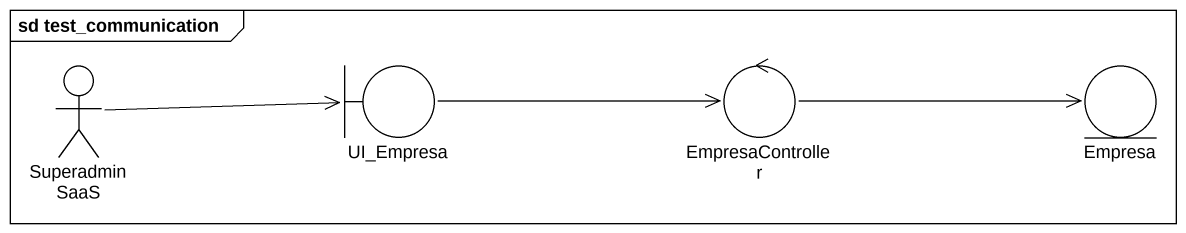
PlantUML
@startuml
mainframe sd test_communication
actor "Superadmin SaaS" as Superadmin_SaaS
boundary UI_Empresa
control EmpresaController
entity Empresa
Superadmin_SaaS -right-> UI_Empresa
UI_Empresa -right-> EmpresaController
EmpresaController -right-> Empresa
@enduml
